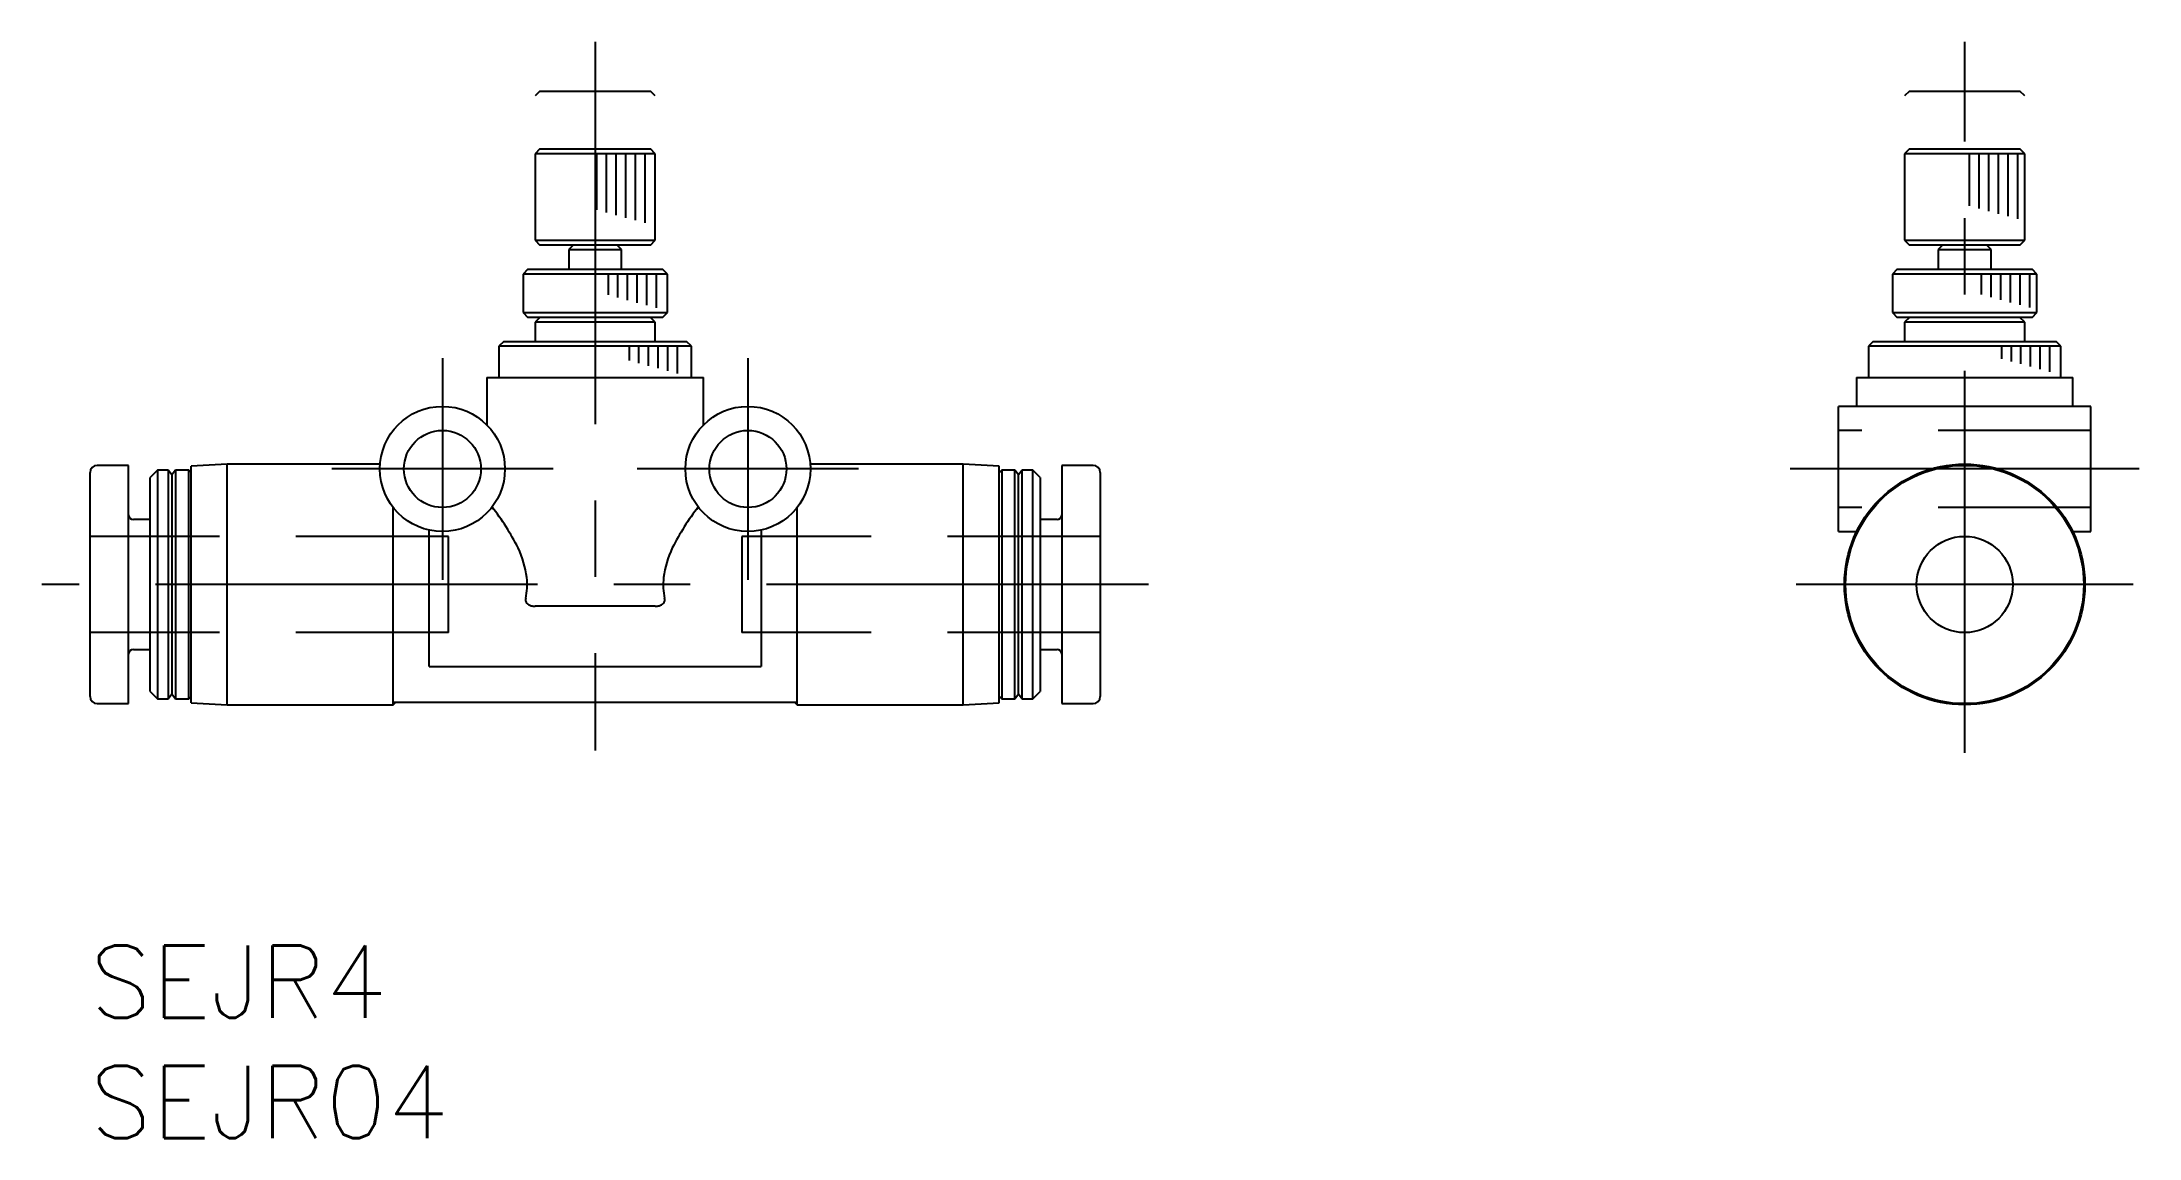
# Model space of a CAD drawing. Extents: x -2 to 85.2, y -8 to 37.5.
import ezdxf

# ---------------------------------------------------------------- set-up
doc = ezdxf.new("R2010")
doc.units = 0
doc.header["$LTSCALE"] = 0.5
for name, pattern in [('CENTER', [50.8, 31.75, -6.35, 6.35, -6.35]), ('DASHED', [19.05, 12.7, -6.35]), ('PHANTOM', [63.5, 31.75, -6.35, 6.35, -6.35, 6.35, -6.35])]:
    doc.linetypes.add(name, pattern=pattern)
for name, color, linetype in [('MSM_CENTER', 1, 'CENTER'), ('MSM_CONTINUOUS', 7, 'CONTINUOUS'), ('MSM_DASHED', 4, 'DASHED'), ('MSM_IMAGINARY', 6, 'PHANTOM'), ('MSM_NARROW', 5, 'CONTINUOUS'), ('MSM_PART_NUMBER', 7, 'CONTINUOUS')]:
    doc.layers.add(name, color=color, linetype=linetype)
doc.styles.get("Standard").update_dxf_attribs({"font": 'txt.shx', "height": 1.5, "bigfont": 'bigfont.shx'})

# ---------------------------------------------------------------- blocks, each defined once
blk = doc.blocks.new('*U18')
at = {"layer": 'MSM_PART_NUMBER'}
blk.add_text('SEJR4', height=3, dxfattribs=at).set_placement((0, -3))
blk = doc.blocks.new('*U19')
at = {"layer": 'MSM_PART_NUMBER'}
blk.add_text('SEJR04', height=3, dxfattribs=at).set_placement((0, -8))

msp = doc.modelspace()

# ---------------------------------------------------------------- linework, layer by layer
at = {"layer": 'MSM_CENTER'}
for p, q in [((21, 37.542), (21, 8.1)), ((77.935, 8), (77.935, 37.542)), ((14.65, 24.4), (14.65, 15.2)), ((27.35, 24.4), (27.35, 15.2)), ((19.25, 19.8), (10.05, 19.8)), ((31.95, 19.8), (22.75, 19.8)), ((85.185, 19.8), (70.685, 19.8)), ((44, 15), (-2, 15)), ((84.935, 15), (70.935, 15))]:
    msp.add_line(p, q, dxfattribs=at)
at = {"layer": 'MSM_CONTINUOUS'}
for p, q in [((18.7, 33.1), (18.5, 32.9)), ((18.5, 32.9), (18.5, 29.3)), ((23.5, 32.9), (18.5, 32.9)), ((18.7, 33.1), (23.3, 33.1)), ((23.5, 32.9), (23.3, 33.1)), ((23.5, 29.3), (23.5, 32.9)), ((75.635, 33.1), (75.435, 32.9)), ((75.435, 32.9), (75.435, 29.3)), ((80.435, 32.9), (75.435, 32.9)), ((75.635, 33.1), (80.235, 33.1)), ((80.435, 32.9), (80.235, 33.1)), ((80.435, 29.3), (80.435, 32.9)), ((18.5, 29.3), (23.5, 29.3)), ((18.5, 29.3), (18.7, 29.1)), ((23.3, 29.1), (18.7, 29.1)), ((20.08, 29.1), (19.9, 28.92)), ((19.9, 28.92), (22.1, 28.92)), ((19.9, 28.92), (19.9, 28.1)), ((22.1, 28.92), (21.92, 29.1)), ((22.1, 28.1), (22.1, 28.92)), ((23.3, 29.1), (23.5, 29.3)), ((75.435, 29.3), (80.435, 29.3)), ((75.435, 29.3), (75.635, 29.1)), ((80.235, 29.1), (75.635, 29.1)), ((77.015, 29.1), (76.835, 28.92)), ((76.835, 28.92), (76.835, 28.1)), ((76.835, 28.92), (79.035, 28.92)), ((79.035, 28.92), (78.855, 29.1)), ((79.035, 28.1), (79.035, 28.92)), ((80.235, 29.1), (80.435, 29.3)), ((18.2, 28.1), (18, 27.9)), ((18, 27.9), (18, 26.3)), ((24, 27.9), (18, 27.9)), ((18.2, 28.1), (23.8, 28.1)), ((24, 27.9), (23.8, 28.1)), ((24, 26.3), (24, 27.9)), ((75.135, 28.1), (74.935, 27.9)), ((80.935, 27.9), (74.935, 27.9)), ((74.935, 27.9), (74.935, 26.3)), ((75.135, 28.1), (80.735, 28.1)), ((80.935, 27.9), (80.735, 28.1)), ((80.935, 26.3), (80.935, 27.9)), ((18, 26.3), (24, 26.3)), ((18, 26.3), (18.2, 26.1)), ((23.8, 26.1), (24, 26.3)), ((74.935, 26.3), (75.135, 26.1)), ((74.935, 26.3), (80.935, 26.3)), ((80.735, 26.1), (80.935, 26.3)), ((23.8, 26.1), (18.2, 26.1)), ((18.7, 26.1), (18.5, 25.9)), ((18.5, 25.9), (18.5, 25.1)), ((23.5, 25.9), (18.5, 25.9)), ((23.5, 25.9), (23.3, 26.1)), ((23.5, 25.1), (23.5, 25.9)), ((80.735, 26.1), (75.135, 26.1)), ((75.635, 26.1), (75.435, 25.9)), ((80.435, 25.9), (75.435, 25.9)), ((75.435, 25.9), (75.435, 25.1)), ((80.435, 25.9), (80.235, 26.1)), ((80.435, 25.1), (80.435, 25.9)), ((17.2, 25.1), (17, 24.9)), ((25, 24.9), (17, 24.9)), ((17, 24.9), (17, 23.6)), ((17.2, 25.1), (24.8, 25.1)), ((25, 24.9), (24.8, 25.1)), ((25, 23.6), (25, 24.9)), ((74.135, 25.1), (73.935, 24.9)), ((81.935, 24.9), (73.935, 24.9)), ((73.935, 24.9), (73.935, 23.6)), ((74.135, 25.1), (81.735, 25.1)), ((81.935, 24.9), (81.735, 25.1)), ((81.935, 23.6), (81.935, 24.9)), ((16.5, 23.6), (25.5, 23.6)), ((16.5, 23.6), (16.5, 21.627)), ((25.5, 21.627), (25.5, 23.6)), ((73.435, 23.6), (73.435, 22.4)), ((73.435, 23.6), (82.435, 23.6)), ((82.435, 22.4), (82.435, 23.6)), ((83.185, 22.4), (72.685, 22.4)), ((72.685, 17.2), (72.685, 22.4)), ((83.185, 17.2), (83.185, 22.4)), ((0, 10.35), (0, 19.65)), ((1.6, 19.95), (0.3, 19.95)), ((1.6, 10.05), (1.6, 19.95)), ((2.8, 19.75), (2.5, 19.45)), ((2.5, 10.55), (2.5, 19.45)), ((2.8, 19.75), (2.8, 10.25)), ((3.25, 19.75), (2.8, 19.75)), ((3.25, 19.75), (3.25, 10.25)), ((3.4, 19.55), (3.25, 19.75)), ((3.55, 19.75), (3.4, 19.55)), ((3.4, 19.55), (3.4, 10.45)), ((3.55, 19.75), (3.55, 10.25)), ((4.1, 19.75), (3.55, 19.75)), ((4.1, 10.25), (4.1, 19.75)), ((4.2, 19.65), (4.1, 19.75)), ((5.7, 20), (4.2, 19.921)), ((4.2, 10.079), (4.2, 19.921)), ((5.7, 10), (5.7, 20)), ((12.058, 20), (5.7, 20)), ((36.3, 20), (29.942, 20)), ((36.3, 10), (36.3, 20)), ((37.8, 19.921), (36.3, 20)), ((37.8, 10.079), (37.8, 19.921)), ((37.9, 19.75), (37.8, 19.65)), ((37.9, 19.75), (37.9, 10.25)), ((38.45, 19.75), (37.9, 19.75)), ((38.45, 10.25), (38.45, 19.75)), ((38.6, 19.55), (38.45, 19.75)), ((38.75, 19.75), (38.6, 19.55)), ((38.6, 10.45), (38.6, 19.55)), ((38.75, 10.25), (38.75, 19.75)), ((39.2, 19.75), (38.75, 19.75)), ((39.5, 19.45), (39.2, 19.75)), ((39.2, 10.25), (39.2, 19.75)), ((39.5, 19.45), (39.5, 10.55)), ((41.7, 19.95), (40.4, 19.95)), ((40.4, 19.95), (40.4, 10.05)), ((42, 19.65), (42, 10.35)), ((2.5, 17.7), (1.8, 17.7)), ((12.6, 10), (12.6, 18.201)), ((29.4, 10), (29.4, 18.201)), ((40.2, 17.7), (39.5, 17.7)), ((14.1, 11.593), (14.1, 17.259)), ((27.9, 17.259), (27.9, 11.593)), ((72.685, 17.2), (73.445, 17.2)), ((73.435, 17.2), (73.435, 17.179)), ((82.425, 17.2), (83.185, 17.2)), ((82.435, 17.179), (82.435, 17.2)), ((23.49, 14.1), (18.51, 14.1)), ((1.8, 12.3), (2.5, 12.3)), ((39.5, 12.3), (40.2, 12.3)), ((14.1, 11.593), (27.9, 11.593)), ((2.5, 10.55), (2.8, 10.25)), ((39.2, 10.25), (39.5, 10.55)), ((0.3, 10.05), (1.6, 10.05)), ((2.8, 10.25), (3.25, 10.25)), ((3.25, 10.25), (3.4, 10.45)), ((3.4, 10.45), (3.55, 10.25)), ((3.55, 10.25), (4.1, 10.25)), ((4.1, 10.25), (4.2, 10.35)), ((4.2, 10.079), (5.7, 10)), ((5.7, 10), (12.6, 10)), ((12.6, 10), (12.7, 10.1)), ((29.365, 10.1), (12.635, 10.1)), ((29.3, 10.1), (29.4, 10)), ((29.4, 10), (36.3, 10)), ((36.3, 10), (37.8, 10.079)), ((37.8, 10.35), (37.9, 10.25)), ((37.9, 10.25), (38.45, 10.25)), ((38.45, 10.25), (38.6, 10.45)), ((38.6, 10.45), (38.75, 10.25)), ((38.75, 10.25), (39.2, 10.25)), ((40.4, 10.05), (41.7, 10.05))]:
    msp.add_line(p, q, dxfattribs=at)
for centre, radius in [((14.65, 19.8), 2.6), ((27.35, 19.8), 2.6), ((14.65, 19.8), 1.6), ((27.35, 19.8), 1.6), ((77.935, 15), 5), ((77.935, 15), 4.95), ((77.935, 15), 2)]:
    msp.add_circle(centre, radius, dxfattribs=at)
for centre, radius, start, end in [((0.3, 19.65), 0.3, 90, 180), ((41.7, 19.65), 0.3, 0, 90), ((1.8, 17.9), 0.2, 180, 270), ((8.599, 11.881), 10.297, 26.75424, 37.99366), ((33.401, 11.881), 10.297, 142.00634, 153.24576), ((40.2, 17.9), 0.2, 270, 0), ((14.272, 14.809), 3.914, 7.02913, 25.85999), ((27.728, 14.809), 3.914, 154.14001, 172.97087), ((15.283, 14.999), 2.889, 348.36355, 5.73849), ((26.717, 14.999), 2.889, 174.26151, 191.63645), ((18.309, 14.36), 0.205, 163.87297, 221.50179), ((18.419, 14.476), 0.365, 223.61912, 257.8687), ((18.505, 14.8), 0.7, 256.59391, 270.40638), ((23.495, 14.8), 0.7, 269.59362, 283.40609), ((23.581, 14.476), 0.365, 282.1313, 316.38088), ((23.691, 14.36), 0.205, 318.49821, 16.12703), ((1.8, 12.1), 0.2, 90, 180), ((40.2, 12.1), 0.2, 0, 90), ((0.3, 10.35), 0.3, 180, 270), ((41.7, 10.35), 0.3, 270, 0)]:
    msp.add_arc(centre, radius, start, end, dxfattribs=at)
at = {"layer": 'MSM_DASHED'}
for p, q in [((83.185, 21.4), (72.685, 21.4)), ((83.185, 18.2), (72.685, 18.2)), ((14.9, 17), (0, 17)), ((14.9, 13), (14.9, 17)), ((27.1, 17), (27.1, 13)), ((42, 17), (27.1, 17)), ((14.9, 13), (0, 13)), ((42, 13), (27.1, 13))]:
    msp.add_line(p, q, dxfattribs=at)
at = {"layer": 'MSM_IMAGINARY'}
for p, q in [((18.7, 35.5), (18.5, 35.3)), ((18.7, 35.5), (23.3, 35.5)), ((23.5, 35.3), (23.3, 35.5)), ((75.635, 35.5), (75.435, 35.3)), ((75.635, 35.5), (80.235, 35.5)), ((80.435, 35.3), (80.235, 35.5))]:
    msp.add_line(p, q, dxfattribs=at)
at = {"layer": 'MSM_NARROW'}
for p, q in [((21.061, 32.9), (21.061, 30.56)), ((21.461, 32.9), (21.461, 30.453)), ((21.861, 32.9), (21.861, 30.346)), ((22.261, 32.9), (22.261, 30.239)), ((22.661, 32.9), (22.661, 30.132)), ((23.061, 32.9), (23.061, 30.024)), ((78.126, 32.9), (78.126, 30.728)), ((78.526, 32.9), (78.526, 30.621)), ((78.926, 32.9), (78.926, 30.514)), ((79.326, 32.9), (79.326, 30.407)), ((79.726, 32.9), (79.726, 30.3)), ((80.126, 32.9), (80.126, 30.193)), ((21.534, 27.9), (21.534, 27.029)), ((21.934, 27.9), (21.934, 26.922)), ((22.334, 27.9), (22.334, 26.814)), ((22.734, 27.9), (22.734, 26.707)), ((23.134, 27.9), (23.134, 26.6)), ((23.534, 27.9), (23.534, 26.493)), ((78.625, 27.9), (78.625, 27.042)), ((79.025, 27.9), (79.025, 26.934)), ((79.425, 27.9), (79.425, 26.827)), ((79.825, 27.9), (79.825, 26.72)), ((80.225, 27.9), (80.225, 26.613)), ((80.625, 27.9), (80.625, 26.506)), ((22.407, 24.9), (22.407, 24.304)), ((22.807, 24.9), (22.807, 24.196)), ((23.207, 24.9), (23.207, 24.089)), ((23.607, 24.9), (23.607, 23.982)), ((24.007, 24.9), (24.007, 23.875)), ((24.407, 24.9), (24.407, 23.768)), ((79.462, 24.9), (79.462, 24.377)), ((79.862, 24.9), (79.862, 24.27)), ((80.262, 24.9), (80.262, 24.163)), ((80.662, 24.9), (80.662, 24.056)), ((81.062, 24.9), (81.062, 23.949)), ((81.462, 24.9), (81.462, 23.841))]:
    msp.add_line(p, q, dxfattribs=at)

# ---------------------------------------------------------------- block references
at = {"layer": 'MSM_CONTINUOUS'}
for name in ['*U18', '*U19']:
    msp.add_blockref(name, (0, 0), dxfattribs=at)

doc.saveas('drawing.dxf')
